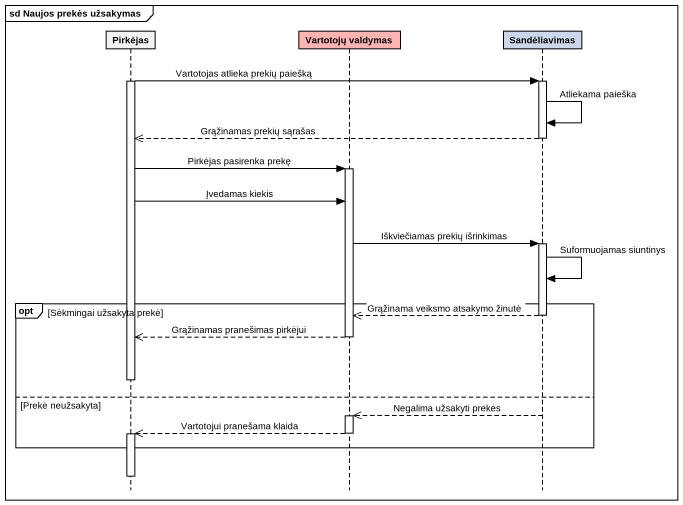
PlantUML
@startuml
mainframe sd Naujos prekės užsakymas
hide footbox
participant Pirkėjas
participant "Vartotojų valdymas" as Vartotojų_valdymas #FFB4B4
participant Sandėliavimas #CDD7EB

activate Pirkėjas
Pirkėjas -> Sandėliavimas : Vartotojas atlieka prekių paiešką
activate Sandėliavimas
Sandėliavimas -> Sandėliavimas : Atliekama paieška
Sandėliavimas -->> Pirkėjas : Grąžinamas prekių sąrašas
deactivate Sandėliavimas
Pirkėjas -> Vartotojų_valdymas : Pirkėjas pasirenka prekę
activate Vartotojų_valdymas
Pirkėjas -> Vartotojų_valdymas : Įvedamas kiekis
Vartotojų_valdymas -> Sandėliavimas : Iškviečiamas prekių išrinkimas
activate Sandėliavimas
Sandėliavimas -> Sandėliavimas : Suformuojamas siuntinys
opt Sėkmingai užsakyta prekė
  Sandėliavimas -->> Vartotojų_valdymas : Grąžinama veiksmo atsakymo žinutė
  deactivate Sandėliavimas
  Vartotojų_valdymas -->> Pirkėjas : Grąžinamas pranešimas pirkėjui
  deactivate Vartotojų_valdymas
  deactivate Pirkėjas
else Prekė neužsakyta
  Sandėliavimas -->> Vartotojų_valdymas : Negalima užsakyti prekės
  activate Vartotojų_valdymas
  Vartotojų_valdymas -->> Pirkėjas : Vartotojui pranešama klaida
  deactivate Vartotojų_valdymas
  activate Pirkėjas
end
deactivate Pirkėjas
@enduml
